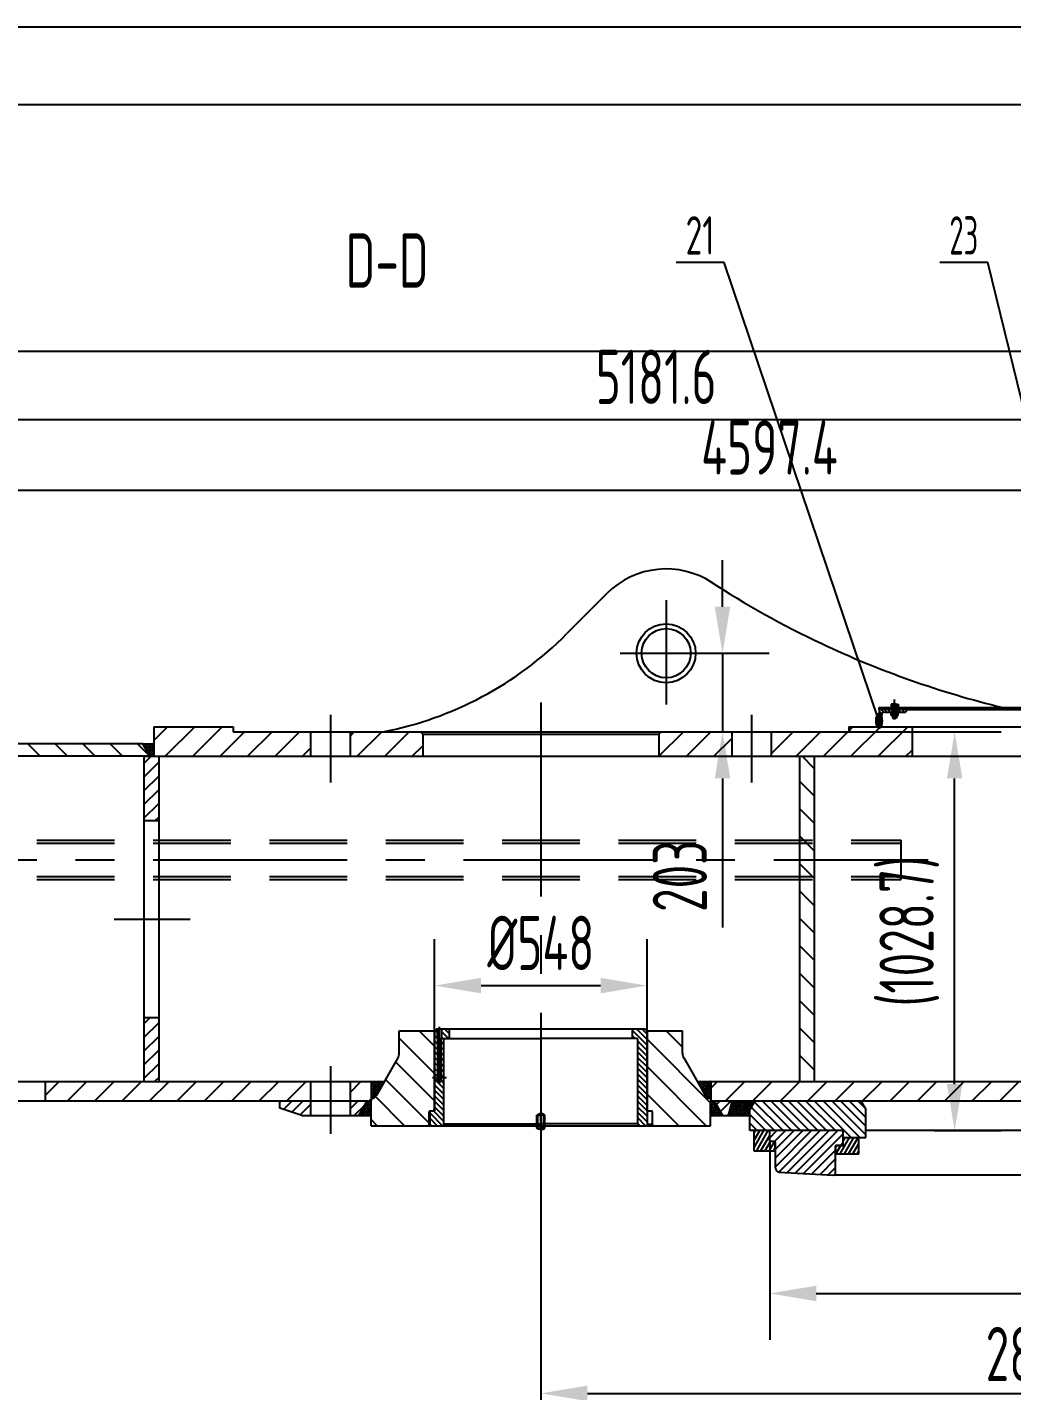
# Model space of a CAD drawing. Header units: millimetres. Extents: x 0 to 16800, y 0 to 12356.
# Drawn here: x 7575 to 10113, y 8362 to 11880 of the extents above; entities that cross this region are included whole.
import ezdxf
from ezdxf.enums import TextEntityAlignment as Align

# ---------------------------------------------------------------- set-up
doc = ezdxf.new("R2010")
doc.units = ezdxf.units.MM
doc.header["$LTSCALE"] = 400
doc.linetypes.add('F', pattern=[0.75, 0.5, -0.25])
doc.linetypes.add('G', pattern=[2, 1.25, -0.25, 0.25, -0.25])
for name, color, linetype in [('01', 7, 'Continuous'), ('02', 1, 'Continuous'), ('04', 2, 'F'), ('05', 142, 'G'), ('08', 1, 'Continuous'), ('11', 3, 'Continuous')]:
    doc.layers.add(name, color=color, linetype=linetype)
doc.styles.get("Standard").update_dxf_attribs({"font": 'isocp', "width": 0.707, "bigfont": 'intecad.shx'})
doc.dimstyles.new('INTE', dxfattribs={"dimscale": 40, "dimtxt": 3.5, "dimasz": 3, "dimexe": 3, "dimexo": 0, "dimgap": 1, "dimtad": 1, "dimdec": 1, "dimdsep": 46, "dimtxsty": 'Standard', "dimcen": 0, "dimclrd": 1, "dimclre": 1, "dimclrt": 3, "dimaunit": 1, "dimadec": 0, "dimazin": 0, "dimtfac": 1, "dimtmove": 0, "dimatfit": 0, "dimfxl": 0, "dimarcsym": 0})
pattern_1 = [(45, (4509.79, 3325.413), (-35.35534, 35.35534), [])]
pattern_2 = [(315, (4525.746, 2474.527), (3.535534, 3.535534), []), (45, (4525.746, 2474.527), (-3.535534, 3.535534), [])]
pattern_3 = [(60, (3206.772, 2845.016), (-8.248892, 4.7625), [])]
pattern_4 = [(135, (0, 1692.418), (-4.490128, -4.490128), [])]

# ---------------------------------------------------------------- blocks, each defined once
blk = doc.blocks.new('*D1')
at = {"layer": '08', "color": 1, "lineweight": -2}
for p, q in [((7189.5, 10715.8), (7189.5, 10565.9)), ((11786.9, 10715.8), (11786.9, 10565.9)), ((7309.5, 10685.9), (11666.9, 10685.9))]:
    blk.add_line(p, q, dxfattribs=at)
at = {"layer": '08', "color": 1}
for points in [[(7309.5, 10705.9), (7309.5, 10665.9), (7189.5, 10685.9)], [(11666.9, 10705.9), (11666.9, 10665.9), (11786.9, 10685.9)]]:
    blk.add_solid(points, dxfattribs=at)
at = {"layer": 'Defpoints', "color": 0}
for p in [(7189.5, 10715.8), (11786.9, 10715.8), (11786.9, 10685.9)]:
    blk.add_point(p, dxfattribs=at)
at = {"layer": '08', "color": 3, "insert": (9488.2, 10795.9), "char_height": 140, "attachment_point": 5}
blk.add_mtext('4597.4', dxfattribs=at)
blk = doc.blocks.new('*D2')
at = {"layer": '08', "color": 1, "lineweight": -2}
for p, q in [((6605.3, 9998.9), (6605.3, 10987.9)), ((11786.9, 10259.8), (11786.9, 10987.9)), ((6725.3, 10867.9), (11666.9, 10867.9))]:
    blk.add_line(p, q, dxfattribs=at)
at = {"layer": '08', "color": 1}
for points in [[(6725.3, 10887.9), (6725.3, 10847.9), (6605.3, 10867.9)], [(11666.9, 10887.9), (11666.9, 10847.9), (11786.9, 10867.9)]]:
    blk.add_solid(points, dxfattribs=at)
at = {"layer": 'Defpoints', "color": 0}
for p in [(11786.9, 10867.9), (11786.9, 10259.8), (6605.3, 9998.9)]:
    blk.add_point(p, dxfattribs=at)
at = {"layer": '08', "color": 3, "insert": (9196.1, 10977.9), "char_height": 140, "attachment_point": 5}
blk.add_mtext('5181.6', dxfattribs=at)
blk = doc.blocks.new('*D3')
at = {"layer": '08', "color": 1, "lineweight": -2}
for p, q in [((8898.9, 8974.8), (8898.9, 8235.3)), ((11786.9, 8577.2), (11786.9, 8235.3)), ((9018.9, 8355.3), (11666.9, 8355.3))]:
    blk.add_line(p, q, dxfattribs=at)
at = {"layer": '08', "color": 1}
for points in [[(9018.9, 8375.3), (9018.9, 8335.3), (8898.9, 8355.3)], [(11666.9, 8375.3), (11666.9, 8335.3), (11786.9, 8355.3)]]:
    blk.add_solid(points, dxfattribs=at)
at = {"layer": 'Defpoints', "color": 0}
for p in [(8898.9, 8974.8), (11786.9, 8577.2), (11786.9, 8355.3)]:
    blk.add_point(p, dxfattribs=at)
at = {"layer": '08', "color": 3, "insert": (10342.9, 8504.4), "char_height": 140, "attachment_point": 5}
blk.add_mtext('2888.18{\\C3;\\H0.7x;\\S+0.38^  0;}', dxfattribs=at)
blk = doc.blocks.new('*D6')
at = {"layer": '08', "color": 1, "lineweight": -2}
for p, q in [((9581.2, 10061.9), (10085.9, 10061.9)), ((9965.9, 9153.2), (9965.9, 9941.9)), ((9913, 9033.2), (10085.9, 9033.2))]:
    blk.add_line(p, q, dxfattribs=at)
at = {"layer": '08', "color": 1}
for points in [[(9945.9, 9941.9), (9985.9, 9941.9), (9965.9, 10061.9)], [(9945.9, 9153.2), (9985.9, 9153.2), (9965.9, 9033.2)]]:
    blk.add_solid(points, dxfattribs=at)
at = {"layer": 'Defpoints', "color": 0}
for p in [(9581.2, 10061.9), (9965.9, 10061.9), (9913, 9033.2)]:
    blk.add_point(p, dxfattribs=at)
at = {"layer": '08', "color": 3, "insert": (9848.9, 9547.6), "char_height": 140, "attachment_point": 5, "rotation": 90}
blk.add_mtext('(1028.7)', dxfattribs=at)
blk = doc.blocks.new('*D7')
at = {"layer": '08', "color": 1, "lineweight": -2}
for p, q in [((8624.9, 9284.2), (8624.9, 9527.3)), ((9172.9, 9284.2), (9172.9, 9527.3)), ((8744.9, 9407.3), (9052.9, 9407.3))]:
    blk.add_line(p, q, dxfattribs=at)
at = {"layer": '08', "color": 1}
for points in [[(8744.9, 9427.3), (8744.9, 9387.3), (8624.9, 9407.3)], [(9052.9, 9427.3), (9052.9, 9387.3), (9172.9, 9407.3)]]:
    blk.add_solid(points, dxfattribs=at)
at = {"layer": 'Defpoints', "color": 0}
for p in [(9172.9, 9407.3), (8624.9, 9284.2), (9172.9, 9284.2)]:
    blk.add_point(p, dxfattribs=at)
at = {"layer": '08', "color": 3, "insert": (8898.9, 9517.3), "char_height": 140, "attachment_point": 5}
blk.add_mtext('%%c548', dxfattribs=at)
blk = doc.blocks.new('*D8')
at = {"layer": '08', "color": 1, "lineweight": -2}
for p, q in [((9367.3, 10384.9), (9367.3, 10504.9)), ((9348.1, 10264.9), (9487.3, 10264.9)), ((9367.3, 10264.9), (9367.3, 10061.9)), ((9348.1, 10061.9), (9487.3, 10061.9)), ((9367.3, 9941.9), (9367.3, 9557.1))]:
    blk.add_line(p, q, dxfattribs=at)
at = {"layer": '08', "color": 1}
for points in [[(9347.3, 10384.9), (9387.3, 10384.9), (9367.3, 10264.9)], [(9347.3, 9941.9), (9387.3, 9941.9), (9367.3, 10061.9)]]:
    blk.add_solid(points, dxfattribs=at)
at = {"layer": 'Defpoints', "color": 0}
for p in [(9348.1, 10264.9), (9348.1, 10061.9), (9367.3, 10061.9)]:
    blk.add_point(p, dxfattribs=at)
at = {"layer": '08', "color": 3, "insert": (9257.3, 9689.5), "char_height": 140, "attachment_point": 5, "rotation": 90}
blk.add_mtext('203', dxfattribs=at)
blk = doc.blocks.new('*D15')
at = {"layer": '08', "color": 1, "lineweight": -2}
for p, q in [((14084.9, 9017.1), (14084.9, 8493)), ((9488.9, 9005.9), (9488.9, 8493)), ((9608.9, 8613), (13964.9, 8613))]:
    blk.add_line(p, q, dxfattribs=at)
at = {"layer": '08', "color": 1}
for points in [[(9608.9, 8633), (9608.9, 8593), (9488.9, 8613)], [(13964.9, 8633), (13964.9, 8593), (14084.9, 8613)]]:
    blk.add_solid(points, dxfattribs=at)
at = {"layer": 'Defpoints', "color": 0}
for p in [(14084.9, 9017.1), (9488.9, 9005.9), (14084.9, 8613)]:
    blk.add_point(p, dxfattribs=at)
at = {"layer": '08', "color": 3, "insert": (11821.9, 8723), "char_height": 140, "attachment_point": 5}
blk.add_mtext('%%c4596', dxfattribs=at)
blk = doc.blocks.new('*D18')
at = {"layer": '08', "color": 1, "lineweight": -2}
for p, q in [((2237.3, 9987.5), (2237.3, 11163.6)), ((11786.9, 10652.9), (11786.9, 11163.6)), ((11666.9, 11043.6), (2357.3, 11043.6))]:
    blk.add_line(p, q, dxfattribs=at)
at = {"layer": '08', "color": 1}
for points in [[(2357.3, 11063.6), (2357.3, 11023.6), (2237.3, 11043.6)], [(11666.9, 11063.6), (11666.9, 11023.6), (11786.9, 11043.6)]]:
    blk.add_solid(points, dxfattribs=at)
at = {"layer": 'Defpoints', "color": 0}
for p in [(2237.3, 11043.6), (11786.9, 10652.9), (2237.3, 9987.5)]:
    blk.add_point(p, dxfattribs=at)
at = {"layer": '08', "color": 3, "insert": (7012.1, 11153.6), "char_height": 140, "attachment_point": 5}
blk.add_mtext('9549.6', dxfattribs=at)
blk = doc.blocks.new('*U160')
at = {"layer": '01'}
for p, q in [((-8.4, 0), (-8.4, 8.9)), ((-8.4, 8.9), (0, 8.9)), ((-8.4, 5), (0, 5)), ((0, 8.9), (0, 0)), ((0, -8.9), (0, 0)), ((-8.4, 0), (-8.4, -8.9)), ((-8.4, -5), (0, -5)), ((-8.4, -8.9), (0, -8.9))]:
    blk.add_line(p, q, dxfattribs=at)
at = {"layer": '05'}
blk.add_line((-9.5, 0), (1.1, 0), dxfattribs=at)
blk = doc.blocks.new('*U161')
at = {"layer": '01'}
for p, q in [((-7.7, 2.6), (-7.7, 0)), ((0, 2.6), (-7.7, 2.6)), ((-7.7, 0), (0, 0)), ((0, 0), (-1.5, 2.6)), ((0, 2.6), (1.5, 0)), ((0, 2.6), (7.7, 2.6)), ((7.7, 0), (0, 0)), ((7.7, 2.6), (7.7, 0))]:
    blk.add_line(p, q, dxfattribs=at)
at = {"layer": '05'}
blk.add_line((0, 4.7), (0, -2.1), dxfattribs=at)
blk = doc.blocks.new('*U172')
at = {"layer": '01'}
blk.add_lwpolyline([(415, 292), (25, 292)], dxfattribs=at)
at = {"layer": '02'}
blk.add_lwpolyline([(420, 297), (0, 297)], dxfattribs=at)

msp = doc.modelspace()

# ---------------------------------------------------------------- hatches: boundary and pattern name
at = {"layer": '02', "linetype": 'Continuous'}
h = msp.add_hatch(dxfattribs=at)
h.set_pattern_fill('LINE', color=1, scale=3, angle=45, style=0)
h.set_pattern_definition([(45, (0, 1692.418), (-6.735192, 6.735192), [])])
h.paths.add_polyline_path([(9770.94, 10124.91), (9770.94, 10119.91), (9804.94, 10119.91), (9804.94, 10124.91), (9803.24, 10124.91)])
h.paths.add_polyline_path([(9816.94, 10124.91), (9816.94, 10119.91), (9840.94, 10119.91), (10160.94, 10119.91), (10160.94, 10124.91)])
h = msp.add_hatch(dxfattribs=at)
h.set_pattern_fill('LINE', color=1, scale=2, angle=135, style=0)
h.set_pattern_definition(pattern_4)
h.paths.add_polyline_path([(9785.44, 10112.91), (9804.94, 10112.91), (9804.94, 10119.91), (9770.94, 10119.91), (9770.94, 10074.91), (9775.63, 10074.91), (9777.94, 10077.22), (9777.94, 10105.41, -0.4142135)])
h = msp.add_hatch(dxfattribs=at)
h.set_pattern_fill('LINE', color=1, scale=2, angle=135, style=0)
h.set_pattern_definition(pattern_4)
h.paths.add_polyline_path([(9816.94, 10112.91), (9816.94, 10119.91), (9840.94, 10119.91), (9840.94, 10115.22, -0.4142136), (9838.63, 10112.91)])
h = msp.add_hatch(dxfattribs=at)
h.set_pattern_fill('_USER', color=1, scale=50, angle=45, style=0, pattern_type=0)
h.set_pattern_definition(pattern_1)
h.paths.add_polyline_path([(8305.34, 9998.91), (8305.34, 10061.91), (8105.19, 10061.91), (8105.19, 10074.91), (7900.94, 10074.91), (7900.94, 9998.91)])
h.paths.add_polyline_path([(8406.94, 10061.91), (8406.94, 9998.91), (8594.44, 9998.91), (8594.44, 10055.91), (8588.44, 10061.91)])
h.paths.add_polyline_path([(9209.44, 10061.91), (9203.44, 10055.91), (9203.44, 9998.91), (9390.94, 9998.91), (9390.94, 10061.91)])
h.paths.add_polyline_path([(9492.54, 10061.91), (9492.54, 9998.91), (9855.94, 9998.91), (9855.94, 10074.91), (9692.69, 10074.91), (9692.69, 10061.91)])
h.paths.add_polyline_path([(11015.42, 9998.91, -0.0210096), (11059.8, 10061.91), (10923.44, 10061.91), (10923.44, 10074.91), (10465.94, 10074.91), (10465.94, 9998.91)])
h.paths.add_polyline_path([(11228.19, 9998.91), (11228.19, 10061.91), (11059.8, 10061.91, 0.0210096), (11015.42, 9998.91)])
h.paths.add_polyline_path([(12903.94, 9998.91), (12903.94, 10074.91), (12650.44, 10074.91), (12650.44, 10061.91), (12514.08, 10061.91, -0.0210096), (12558.45, 9998.91)])
h.paths.add_polyline_path([(12558.45, 9998.91, 0.0210096), (12514.08, 10061.91), (12345.69, 10061.91), (12345.69, 9998.91)])
h.paths.add_polyline_path([(14081.34, 9998.91), (14081.34, 10061.91), (13881.19, 10061.91), (13881.19, 10074.91), (13513.94, 10074.91), (13513.94, 9998.91)])
h.paths.add_polyline_path([(14370.44, 9998.91), (14370.44, 10055.91), (14364.44, 10061.91), (14182.94, 10061.91), (14182.94, 9998.91)])
h.paths.add_polyline_path([(15166.94, 9998.91), (15166.94, 10061.91), (14985.44, 10061.91), (14979.44, 10055.91), (14979.44, 9998.91)])
h.paths.add_polyline_path([(15533.94, 9998.91), (15533.94, 10074.91), (15468.69, 10074.91), (15468.69, 10061.91), (15268.54, 10061.91), (15268.54, 9998.91)])
h = msp.add_hatch(dxfattribs=at)
h.set_pattern_fill('_USER', color=1, scale=50, angle=315, style=0, pattern_type=0)
h.set_pattern_definition([(315, (4525.746, 2474.527), (35.35534, 35.35534), [])])
h.paths.add_polyline_path([(6633.94, 10030.91), (6633.94, 9998.91), (7188.94, 9998.91), (7188.94, 10030.91)])
h.paths.add_polyline_path([(7890.94, 9998.91), (7872.46, 10030.91), (7188.94, 10030.91), (7188.94, 9998.91)])
h = msp.add_hatch(dxfattribs=at)
h.set_pattern_fill('_USER', color=1, scale=5, angle=315, style=0, double=1, pattern_type=0)
h.set_pattern_definition(pattern_2)
h.paths.add_polyline_path([(7872.46, 10030.91), (7890.94, 9998.91), (7900.94, 9998.91), (7900.94, 10030.91)])
h = msp.add_hatch(dxfattribs=at)
h.set_pattern_fill('_USER', color=1, scale=25, angle=45, style=0, pattern_type=0)
h.set_pattern_definition([(45, (4525.746, 6631.09), (-17.67767, 17.67767), [])])
h.paths.add_polyline_path([(7875.44, 9832.91), (7913.44, 9832.91), (7913.44, 9997.91), (7875.44, 9997.91)])
h.paths.add_polyline_path([(7913.44, 9324.91), (7875.44, 9324.91), (7875.44, 9159.91), (7913.44, 9159.91)])
h = msp.add_hatch(dxfattribs=at)
h.set_pattern_fill('_USER', color=1, scale=50, angle=315, style=0, pattern_type=0)
h.set_pattern_definition([(315, (4525.746, 6631.09), (35.35534, 35.35534), [])])
h.paths.add_polyline_path([(9603.94, 9998.91), (9565.94, 9998.91), (9565.94, 9159.91), (9603.94, 9159.91)])
h = msp.add_hatch(dxfattribs=at)
h.set_pattern_fill('_USER', color=1, scale=50, angle=315, style=0, pattern_type=0)
h.set_pattern_definition([(315, (4509.79, 3325.413), (35.35534, 35.35534), [])])
h.paths.add_polyline_path([(9172.94, 9089.91), (9174.55, 9083.91), (9185.43, 9083.91, -0.4142136), (9186.63, 9082.71), (9186.63, 9048.91), (9189.63, 9045.91), (9336.69, 9045.91), (9336.69, 9109.91), (9336.94, 9109.91), (9336.94, 9116.41), (9335.08, 9116.41, -0.2679492), (9323.82, 9122.91), (9267.41, 9220.61, -0.1316525), (9264.06, 9233.11), (9264.06, 9290.91), (9172.94, 9290.91)])
h.paths.add_polyline_path([(8624.94, 9290.91), (8533.81, 9290.91), (8533.81, 9233.11, -0.1316525), (8530.46, 9220.61), (8474.06, 9122.91, -0.2679492), (8462.8, 9116.41), (8460.94, 9116.41), (8460.94, 9109.91), (8461.19, 9109.91), (8461.19, 9045.91), (8608.24, 9045.91), (8611.24, 9048.91), (8611.24, 9082.71, -0.4142136), (8612.44, 9083.91), (8623.33, 9083.91), (8624.94, 9089.91)])
h = msp.add_hatch(dxfattribs=at)
h.set_pattern_fill('_USER', color=1, scale=10, angle=135, style=0, pattern_type=0)
h.set_pattern_definition([(135, (9249.838, 7960.781), (-7.07107, -7.07107), [])])
h.paths.add_polyline_path([(8648.94, 9170.41), (8641.44, 9170.41), (8641.44, 9160.91), (8637.19, 9158.28), (8632.94, 9160.91), (8632.94, 9163.91), (8624.94, 9163.91), (8624.94, 9083.91), (8613.94, 9083.91), (8612.44, 9082.41), (8612.44, 9045.91), (8647.6, 9045.91), (8648.94, 9050.91)])
h.paths.add_polyline_path([(8632.94, 9270.91), (8631.69, 9270.91), (8631.69, 9295.91), (8630.94, 9295.91), (8624.94, 9289.91), (8624.94, 9176.91), (8632.94, 9176.91)])
h.paths.add_polyline_path([(8648.94, 9267.91, -0.4142136), (8651.94, 9270.91), (8662.94, 9270.91), (8662.94, 9295.91), (8642.69, 9295.91), (8642.69, 9270.91), (8641.44, 9270.91), (8641.44, 9170.41), (8648.94, 9170.41)])
h.paths.add_polyline_path([(9148.94, 9267.91), (9148.94, 9050.91), (9150.28, 9045.91), (9172.94, 9045.91), (9172.94, 9289.91), (9166.94, 9295.91), (9134.94, 9295.91), (9134.94, 9270.91), (9145.94, 9270.91, -0.4142136)])
h = msp.add_hatch(dxfattribs=at)
h.set_pattern_fill('_USER', color=1, scale=50, angle=45, style=0, pattern_type=0)
h.set_pattern_definition(pattern_1)
h.paths.add_polyline_path([(6655.94, 9159.91), (6655.94, 9141.91), (6655.94, 9109.91), (7010.94, 9109.91), (7010.94, 9159.91)])
h.paths.add_polyline_path([(7620.94, 9159.91), (7620.94, 9109.91), (8177.14, 9109.91, -0.0170576), (8155.55, 9159.91)])
h.paths.add_polyline_path([(8155.55, 9159.91, 0.0170576), (8177.14, 9109.91), (8305.34, 9109.91), (8305.34, 9159.91)])
h.paths.add_polyline_path([(8406.94, 9159.91), (8406.94, 9109.91), (8460.94, 9109.91), (8460.94, 9159.91)])
h.paths.add_polyline_path([(9336.94, 9159.91), (9336.94, 9109.91), (9620.74, 9109.91, 0.0170576), (9642.33, 9159.91)])
h.paths.add_polyline_path([(9642.33, 9159.91, -0.0170576), (9620.74, 9109.91), (10957.86, 9109.91, -0.0148773), (10935.98, 9159.91)])
h.paths.add_polyline_path([(11048.69, 9109.91), (11048.69, 9159.91), (10935.98, 9159.91, 0.0148773), (10957.86, 9109.91)])
h.paths.add_polyline_path([(12525.19, 9159.91), (12525.19, 9109.91), (12616.02, 9109.91, 0.0148773), (12637.9, 9159.91)])
h.paths.add_polyline_path([(12637.9, 9159.91, -0.0148773), (12616.02, 9109.91), (14236.94, 9109.91), (14236.94, 9159.91)])
h.paths.add_polyline_path([(15112.94, 9109.91), (15166.94, 9109.91), (15166.94, 9159.91), (15112.94, 9159.91)])
h.paths.add_polyline_path([(15520.94, 9109.91), (15520.94, 9159.91), (15268.54, 9159.91), (15268.54, 9109.91)])
h = msp.add_hatch(dxfattribs=at)
h.set_pattern_fill('_USER', color=1, scale=5, angle=45, style=0, double=1, pattern_type=0)
h.set_pattern_definition([(45, (4525.746, 6631.09), (-3.535534, 3.535534), []), (135, (4525.746, 6631.09), (-3.535534, -3.535534), [])])
h.paths.add_polyline_path([(9336.94, 9159.91), (9302.46, 9159.91), (9323.82, 9122.91, 0.2679492), (9335.08, 9116.41), (9336.94, 9116.41)])
h.paths.add_polyline_path([(8460.94, 9116.41), (8462.8, 9116.41, 0.2679492), (8474.06, 9122.91), (8495.42, 9159.91), (8460.94, 9159.91)])
h = msp.add_hatch(dxfattribs=at)
h.set_pattern_fill('_USER', color=1, scale=20, angle=45, style=0, pattern_type=0)
h.set_pattern_definition([(45, (4509.792, 3325.413), (-14.142136, 14.142136), [])])
h.paths.add_polyline_path([(8225.94, 9109.91), (8225.94, 9090.91), (8282.94, 9071.91), (8305.34, 9071.91), (8305.34, 9109.91)])
h.paths.add_polyline_path([(8406.94, 9109.91), (8406.94, 9071.91), (8429.5, 9071.91), (8451.44, 9109.91)])
h.paths.add_polyline_path([(9392.94, 9109.91), (9346.44, 9109.91), (9368.38, 9071.91), (9382.76, 9071.91)])
h = msp.add_hatch(dxfattribs=at)
h.set_pattern_fill('_USER', color=1, scale=5, angle=315, style=0, double=1, pattern_type=0)
h.set_pattern_definition([(315, (4525.746, 6631.09), (3.535534, 3.535534), []), (45, (4525.746, 6631.09), (-3.535534, 3.535534), [])])
h.paths.add_polyline_path([(8429.5, 9071.91), (8461.19, 9071.91), (8461.19, 9109.91), (8451.44, 9109.91)])
h.paths.add_polyline_path([(9346.44, 9109.91), (9336.69, 9109.91), (9336.69, 9071.91), (9368.38, 9071.91)])
h = msp.add_hatch(dxfattribs=at)
h.set_pattern_fill('_USER', color=1, scale=5, angle=315, style=0, double=1, pattern_type=0)
h.set_pattern_definition(pattern_2)
h.paths.add_polyline_path([(9437.44, 9071.91), (9437.44, 9087.91), (9450.44, 9109.91), (9392.94, 9109.91), (9382.76, 9071.91)])
h = msp.add_hatch(dxfattribs=at)
h.set_pattern_fill('LINE', color=1, scale=5, angle=135, style=0)
h.set_pattern_definition([(135, (3206.772, 2845.016), (-11.22532, -11.22532), [])])
h.paths.add_polyline_path([(9678.69, 9033.21), (9678.69, 9015.21), (9736.94, 9015.21), (9736.94, 9087.91), (9723.94, 9109.91), (9450.44, 9109.91), (9437.44, 9087.91), (9437.44, 9033.21)])
h = msp.add_hatch(dxfattribs=at)
h.set_pattern_fill('LINE', color=1, scale=3, angle=60, style=0)
h.set_pattern_definition(pattern_3)
h.paths.add_polyline_path([(9502.94, 8980.21), (9502.94, 9002.21), (9499.94, 9005.21), (9488.94, 9005.21), (9488.94, 9033.21), (9448.94, 9033.21), (9448.94, 8980.21)])
h = msp.add_hatch(dxfattribs=at)
h.set_pattern_fill('LINE', color=1, scale=5, angle=45, style=0)
h.set_pattern_definition([(45, (3206.772, 2845.016), (-11.22532, 11.22532), [])])
h.paths.add_polyline_path([(9653.41, 8918.39, 0.4308997), (9658.69, 8923.38), (9658.69, 8993.21, -0.4142136), (9660.69, 8995.21), (9678.69, 8995.21), (9678.69, 9033.21), (9488.94, 9033.21), (9488.94, 9005.21), (9500.94, 9005.21, -0.4142136), (9503.94, 9002.21), (9503.94, 8936.31, 0.397722), (9513.37, 8926.33)])
h = msp.add_hatch(dxfattribs=at)
h.set_pattern_fill('LINE', color=1, scale=3, angle=60, style=0)
h.set_pattern_definition(pattern_3)
h.paths.add_polyline_path([(9718.69, 8973.21), (9718.69, 9015.21), (9678.69, 9015.21), (9678.69, 8995.21), (9663.64, 8995.21), (9662.69, 8995.21), (9659.69, 8992.21), (9659.69, 8973.21)])

# ---------------------------------------------------------------- linework, layer by layer
for p, q in [((8630.94, 9295.91), (8624.94, 9289.91)), ((8630.94, 9295.91), (9166.94, 9295.91)), ((8631.69, 9295.91), (8631.69, 9270.91)), ((8642.69, 9295.91), (8642.69, 9270.91)), ((8662.94, 9270.91), (8662.94, 9295.91)), ((9172.94, 9289.91), (9166.94, 9295.91)), ((9172.94, 9289.91), (9172.94, 9045.91)), ((8631.69, 9270.91), (8642.69, 9270.91)), ((8632.94, 9160.91), (8632.94, 9270.91)), ((8641.44, 9160.91), (8641.44, 9270.91)), ((8624.94, 9176.91), (8632.94, 9176.91)), ((8624.94, 9163.91), (8632.94, 9163.91)), ((8632.94, 9160.91), (8641.44, 9160.91)), ((8637.19, 9158.28), (8632.94, 9160.91)), ((8637.19, 9158.28), (8641.44, 9160.91)), ((8612.44, 9083.91), (8624.94, 9083.91)), ((8612.44, 9045.91), (9172.94, 9045.91)), ((8647.6, 9045.91), (8648.94, 9050.91)), ((8648.94, 9050.91), (8898.94, 9050.91)), ((9678.69, 9015.21), (9736.94, 9015.21)), ((9502.94, 8980.21), (9448.94, 8980.21))]:
    msp.add_line(p, q)
at = {"layer": '01'}
for p, q in [((9068.68, 10418.62), (8966.17, 10315.4)), ((9810.94, 10133.91), (9802.05, 10133.91)), ((9802.05, 10133.91), (9802.05, 10127.51)), ((9805.94, 10127.51), (9805.94, 10133.91)), ((9810.94, 10133.91), (9819.82, 10133.91)), ((9815.94, 10127.51), (9815.94, 10133.91)), ((9819.82, 10133.91), (9819.82, 10127.51)), ((9770.94, 10119.91), (9770.94, 10124.91)), ((9770.94, 10119.91), (9770.94, 10074.91)), ((9805.94, 10119.91), (9770.94, 10119.91)), ((9777.94, 10077.22), (9777.94, 10105.41)), ((9785.44, 10112.91), (9838.63, 10112.91)), ((9802.05, 10127.51), (9810.94, 10127.51)), ((9804.94, 10124.91), (9804.94, 10112.91)), ((9805.94, 10124.91), (9805.94, 10112.91)), ((9805.94, 10123.01), (9810.94, 10123.01)), ((9805.94, 10104.51), (9805.94, 10097.51)), ((9805.94, 10097.51), (9810.94, 10097.51)), ((9819.82, 10127.51), (9810.94, 10127.51)), ((9815.94, 10123.01), (9810.94, 10123.01)), ((9815.94, 10097.51), (9810.94, 10097.51)), ((9815.94, 10124.91), (9815.94, 10112.91)), ((9840.94, 10119.91), (9815.94, 10119.91)), ((9815.94, 10104.51), (9815.94, 10097.51)), ((9816.94, 10124.91), (9816.94, 10112.91)), ((9838.63, 10112.91), (9840.94, 10115.22)), ((9840.94, 10119.91), (10160.94, 10119.91)), ((9840.94, 10119.91), (9840.94, 10115.22)), ((8105.19, 10074.91), (8105.19, 10061.91)), ((8105.19, 10061.91), (9692.69, 10061.91)), ((8305.34, 10061.91), (8305.34, 9998.91)), ((8406.94, 10061.91), (8406.94, 9998.91)), ((8588.44, 10061.91), (8594.44, 10055.91)), ((9209.44, 10061.91), (9203.44, 10055.91)), ((9390.94, 10061.91), (9390.94, 9998.91)), ((9492.54, 10061.91), (9492.54, 9998.91)), ((9692.69, 10074.91), (9692.69, 10061.91)), ((9770.94, 10074.91), (9775.63, 10074.91)), ((9775.63, 10074.91), (9777.94, 10077.22)), ((7872.46, 10030.91), (6633.94, 10030.91)), ((7890.94, 9998.91), (7872.46, 10030.91)), ((8594.44, 10055.91), (9203.44, 10055.91)), ((8594.44, 10055.91), (8594.44, 9998.91)), ((9203.44, 10055.91), (9203.44, 9998.91)), ((7890.94, 9998.91), (6633.94, 9998.91)), ((7875.44, 9998.91), (7913.44, 9998.91)), ((7900.94, 9998.91), (11228.19, 9998.91)), ((9565.94, 9998.91), (9565.94, 9159.91)), ((9603.94, 9998.91), (9603.94, 9159.91)), ((8533.81, 9290.91), (8625.94, 9290.91)), ((8533.81, 9233.11), (8533.81, 9290.91)), ((9171.94, 9290.91), (9264.06, 9290.91)), ((9264.06, 9233.11), (9264.06, 9290.91)), ((8530.46, 9220.61), (8474.06, 9122.91)), ((9267.41, 9220.61), (9323.82, 9122.91)), ((6655.94, 9159.91), (8495.42, 9159.91)), ((7620.94, 9159.91), (7620.94, 9109.91)), ((8305.34, 9159.91), (8305.34, 9071.91)), ((8406.94, 9159.91), (8406.94, 9071.91)), ((8460.94, 9159.91), (8460.94, 9109.91)), ((8460.94, 9159.91), (8460.94, 9109.91)), ((9302.46, 9159.91), (11050.44, 9159.91)), ((9336.94, 9159.91), (9336.94, 9109.91)), ((8462.8, 9116.41), (8460.94, 9116.41)), ((9335.08, 9116.41), (9336.94, 9116.41)), ((6655.94, 9109.91), (8453.31, 9109.91)), ((8225.94, 9109.91), (8305.34, 9109.91)), ((8225.94, 9090.91), (8225.94, 9109.91)), ((8282.94, 9071.91), (8225.94, 9090.91)), ((8429.5, 9071.91), (8451.44, 9109.91)), ((8461.19, 9045.91), (8461.19, 9109.91)), ((9174.55, 9083.91), (9185.43, 9083.91)), ((9336.69, 9109.91), (14237.19, 9109.91)), ((9336.69, 9109.91), (9595.17, 9109.91)), ((9336.69, 9045.91), (9336.69, 9109.91)), ((9368.38, 9071.91), (9346.44, 9109.91)), ((9382.76, 9071.91), (9392.94, 9109.91)), ((9450.44, 9109.91), (9437.44, 9087.91)), ((9437.44, 9033.21), (9437.44, 9087.91)), ((9723.94, 9109.91), (9736.94, 9087.91)), ((9736.94, 9015.21), (9736.94, 9087.91)), ((8282.94, 9071.91), (8461.19, 9071.91)), ((8461.19, 9045.91), (9336.69, 9045.91)), ((8888.94, 9039.12), (8888.94, 9045.91)), ((8908.94, 9039.12), (8908.94, 9045.91)), ((9336.69, 9071.91), (9382.76, 9071.91)), ((8890.94, 9037.12), (8888.94, 9039.12)), ((8888.94, 9039.12), (8898.94, 9039.12)), ((8898.94, 9037.12), (8890.94, 9037.12)), ((8908.94, 9039.12), (8898.94, 9039.12)), ((8898.94, 9037.12), (8906.94, 9037.12)), ((8906.94, 9037.12), (8908.94, 9039.12)), ((9675.69, 9033.21), (9437.44, 9033.21)), ((9675.69, 9033.21), (9678.69, 9030.21)), ((9678.69, 8995.21), (9678.69, 9030.21)), ((9718.69, 8973.21), (9718.69, 9015.21)), ((11786.94, 9033.21), (9736.94, 9033.21)), ((9659.69, 8973.21), (9718.69, 8973.21)), ((9663.64, 8995.21), (9678.74, 8995.21)), ((9668.59, 8995.21), (9678.74, 8995.21)), ((9513.37, 8926.33), (9653.41, 8918.39)), ((11786.94, 8918.38), (9653.69, 8918.38))]:
    msp.add_line(p, q, dxfattribs=at)
at = {"layer": '01', "color": 7, "linetype": 'Continuous'}
for p, q in [((9770.94, 10124.91), (10160.94, 10124.91)), ((7900.94, 10074.91), (8105.19, 10074.91)), ((7900.94, 10074.91), (7900.94, 9998.91)), ((9692.69, 10074.91), (10923.44, 10074.91)), ((9855.94, 10074.91), (9855.94, 9998.91)), ((7875.44, 9998.91), (7875.44, 9159.91)), ((7913.44, 9998.91), (7913.44, 9159.91)), ((7875.44, 9832.91), (7913.44, 9832.91)), ((7875.44, 9324.91), (7913.44, 9324.91)), ((8624.94, 9089.91), (8624.94, 9290.91)), ((8624.94, 9289.91), (8624.94, 9083.91)), ((9134.94, 9270.91), (9134.94, 9295.91)), ((9172.94, 9089.91), (9172.94, 9290.91)), ((8648.94, 9050.91), (8648.94, 9267.91)), ((8651.94, 9270.91), (8898.94, 9270.91)), ((9145.94, 9270.91), (8898.94, 9270.91)), ((9148.94, 9050.91), (9148.94, 9267.91)), ((8611.24, 9048.91), (8611.24, 9082.71)), ((8613.94, 9083.91), (8612.44, 9082.41)), ((8612.44, 9082.41), (8612.44, 9045.91)), ((8623.33, 9083.91), (8624.94, 9089.91)), ((9174.55, 9083.91), (9172.94, 9089.91)), ((9186.63, 9048.91), (9186.63, 9082.71)), ((8611.24, 9048.91), (8608.24, 9045.91)), ((8612.44, 9048.91), (8611.24, 9048.91)), ((9148.94, 9050.91), (8898.94, 9050.91)), ((9150.28, 9045.91), (9148.94, 9050.91)), ((9186.63, 9048.91), (9172.94, 9048.91)), ((9186.63, 9048.91), (9189.63, 9045.91)), ((9448.94, 8980.21), (9448.94, 9033.21)), ((9488.94, 9005.21), (9488.94, 9033.21)), ((9500.94, 9005.21), (9488.94, 9005.21)), ((9499.94, 9005.21), (9502.94, 9002.21)), ((9502.94, 8980.21), (9502.94, 9002.21)), ((9503.94, 8936.31), (9503.94, 9002.21)), ((9658.69, 8923.38), (9658.69, 8993.21)), ((9659.69, 8992.21), (9662.69, 8995.21)), ((9659.69, 8973.21), (9659.69, 8992.21)), ((9678.69, 8995.21), (9660.69, 8995.21))]:
    msp.add_line(p, q, dxfattribs=at)
at = {"layer": '01'}
for radius in [76, 63.5]:
    msp.add_circle((9221.94, 10264.91), radius, dxfattribs=at)
for centre, radius, start, end in [((9221.94, 10266.41), 216, 56.20403, 135.19758), ((10663.94, 12494.41), 2438, 236.9651, 244.72663), ((8316.94, 10960.17), 915, 280.97775, 315.19758), ((9785.44, 10105.41), 7.5, 90, 180), ((9838.63, 10115.22), 2.31, 269.95405, 0), ((9775.63, 10077.22), 2.31, 270, 359.99499), ((8508.81, 9233.11), 25, 330, 0), ((9289.06, 9233.11), 25, 180, 210), ((8462.8, 9129.41), 13, 270, 330), ((9335.08, 9129.41), 13, 210, 270), ((9675.69, 9030.21), 3, 0, 90), ((9513.94, 8936.31), 10, 180, 266.75521)]:
    msp.add_arc(centre, radius, start, end, dxfattribs=at)
at = {"layer": '01', "color": 7, "linetype": 'Continuous'}
for centre, radius, start, end in [((10663.94, 12494.41), 2438, 244.72663, 256.38592), ((8651.94, 9267.91), 3, 90, 180), ((9145.94, 9267.91), 3, 0, 90), ((8612.44, 9082.71), 1.2, 90, 180), ((9185.43, 9082.71), 1.2, 0, 90), ((9500.94, 9002.21), 3, 0, 90), ((9660.69, 8993.21), 2, 90, 180), ((9653.69, 8923.38), 5, 266.75521, 0)]:
    msp.add_arc(centre, radius, start, end, dxfattribs=at)
at = {"layer": '02'}
for p, q in [((9371.43, 11273.49), (9247.43, 11273.49)), ((9770.94, 10088.54), (9371.43, 11273.49)), ((10051.47, 11273.49), (9927.47, 11273.49)), ((10331.82, 10124.91), (10051.47, 11273.49)), ((9806.94, 10112.91), (9806.94, 10123.01)), ((9806.94, 10097.51), (9806.94, 10104.51)), ((9814.94, 10112.91), (9814.94, 10123.01)), ((9814.94, 10097.51), (9814.94, 10104.51)), ((8890.94, 9037.12), (8890.94, 9045.91)), ((8906.94, 9037.12), (8906.94, 9045.91))]:
    msp.add_line(p, q, dxfattribs=at)
at = {"layer": '02', "color": 1, "linetype": 'Continuous'}
for p, q in [((7872.46, 10030.91), (7900.94, 10030.91)), ((9382.76, 9071.91), (9437.44, 9071.91))]:
    msp.add_line(p, q, dxfattribs=at)
at = {"layer": '04', "color": 2, "linetype": 'F'}
for p, q in [((5499.34, 9782.77), (9827.94, 9782.77)), ((5499.34, 9774.77), (9827.94, 9774.77)), ((5499.34, 9688.77), (9827.94, 9688.77)), ((5499.34, 9680.77), (9827.94, 9680.77)), ((8888.94, 9072.79), (8896.44, 9077.12)), ((8896.44, 9077.12), (8898.94, 9077.12)), ((8901.44, 9077.12), (8898.94, 9077.12)), ((8908.94, 9072.79), (8901.44, 9077.12)), ((8888.94, 9045.91), (8888.94, 9072.79)), ((8888.94, 9072.79), (8898.94, 9072.79)), ((8890.94, 9045.91), (8890.94, 9072.79)), ((8908.94, 9072.79), (8898.94, 9072.79)), ((8906.94, 9045.91), (8906.94, 9072.79)), ((8908.94, 9045.91), (8908.94, 9072.79))]:
    msp.add_line(p, q, dxfattribs=at)
at = {"layer": '04'}
msp.add_line((9827.94, 9680.77), (9827.94, 9782.77), dxfattribs=at)
at = {"layer": '05', "color": 4, "linetype": 'G'}
for p, q in [((9221.94, 10401.78), (9221.94, 10132.97)), ((9103.52, 10264.91), (9348.07, 10264.91)), ((8898.94, 10137.51), (8898.94, 8974.77)), ((8356.14, 10106.27), (8356.14, 9931.52)), ((9441.74, 10106.27), (9441.74, 9931.52)), ((7799.07, 9578.91), (7994.24, 9578.91)), ((8637.19, 9154.43), (8637.19, 9300.57)), ((8356.14, 9199.34), (8356.14, 9024.58)), ((8619.43, 9170.41), (8655.74, 9170.41))]:
    msp.add_line(p, q, dxfattribs=at)
at = {"layer": '05', "color": 142, "linetype": 'G'}
for p, q in [((9810.94, 10094.08), (9810.94, 10145.89)), ((5499.34, 9731.77), (9897.3, 9731.77))]:
    msp.add_line(p, q, dxfattribs=at)
at = {"layer": '05'}
for p, q in [((9810.94, 10136.98), (9810.94, 10093.96)), ((8898.94, 9034.81), (8898.94, 9078.38))]:
    msp.add_line(p, q, dxfattribs=at)

# ---------------------------------------------------------------- block references
at = {"layer": '01', "rotation": 90}
msp.add_blockref('*U160', (9810.94, 10112.91), dxfattribs=at)
at = {"layer": '01'}
msp.add_blockref('*U161', (9810.94, 10124.91), dxfattribs=at)
at = {"layer": '04', "xscale": 40, "yscale": 40, "zscale": 40}
msp.add_blockref('*U172', (0, 0), dxfattribs=at)

# ---------------------------------------------------------------- texts
at = {"layer": '01', "color": 7, "linetype": 'Continuous', "insert": (8395.6, 11348.29), "char_height": 140, "width": 3023.082, "attachment_point": 1}
msp.add_mtext('D-D', dxfattribs=at)
at = {"layer": '02', "width": 0.605172}
msp.add_text('\\M+5A1F1', height=40, dxfattribs=at).set_placement((9758.94, 10068.54), (9782.94, 10068.54), align=Align.FIT)
at = {"layer": '11'}
for s, width, p, p2 in [('21', 0.715765, (9272.23, 11293.49), (9346.63, 11293.49)), ('23', 0.581958, (9952.27, 11293.49), (10026.67, 11293.49))]:
    msp.add_text(s, height=98.995, dxfattribs=dict(at, width=width)).set_placement(p, p2, align=Align.FIT)

# ---------------------------------------------------------------- dimensions: what is measured, and where the dimension line sits
at = {"layer": '08'}
for base, p1, p2, picture, middle in [((2237.34, 11043.58), (11786.94, 10652.87), (2237.34, 9987.49), '*D18', (7012.14, 11153.58)), ((11786.94, 10867.88), (6605.34, 9998.91), (11786.94, 10259.77), '*D2', (9196.14, 10977.88))]:
    dim = msp.add_linear_dim(base=base, p1=p1, p2=p2, dimstyle='INTE', dxfattribs=at)
    dim.commit()
    dim.dimension.update_dxf_attribs({"geometry": picture, "text_midpoint": middle})
dim = msp.add_linear_dim(base=(11786.94, 10685.87), p1=(7189.54, 10715.78), p2=(11786.94, 10715.78), dimstyle='INTE', dxfattribs=at)
dim.commit()
dim.dimension.update_dxf_attribs({"geometry": '*D1', "text_midpoint": (9488.24, 10685.87), "dimtype": 160})
dim = msp.add_linear_dim(base=(9367.31, 10061.91), p1=(9348.07, 10264.91), p2=(9348.07, 10061.91), angle=90, dimstyle='INTE', dxfattribs=at)
dim.commit()
dim.dimension.update_dxf_attribs({"geometry": '*D8', "text_midpoint": (9257.3, 9689.52)})
dim = msp.add_linear_dim(base=(9965.94, 10061.91), p1=(9912.97, 9033.21), p2=(9581.25, 10061.91), angle=90, text='(<>)', dimstyle='INTE', dxfattribs=at)
dim.commit()
dim.dimension.update_dxf_attribs({"geometry": '*D6', "text_midpoint": (9848.94, 9547.56)})
for base, p1, p2, text, picture, middle in [((9172.94, 9407.3), (8624.94, 9284.17), (9172.94, 9284.17), '%%c548', '*D7', (8898.94, 9517.3)), ((11786.94, 8355.3), (8898.94, 8974.77), (11786.94, 8577.19), '2888.18{\\C3;\\H0.7x;\\S+0.38^  0;}', '*D3', (10342.94, 8504.35))]:
    dim = msp.add_linear_dim(base=base, p1=p1, p2=p2, text=text, dimstyle='INTE', dxfattribs=at)
    dim.commit()
    dim.dimension.update_dxf_attribs({"geometry": picture, "text_midpoint": middle})
dim = msp.add_linear_dim(base=(14084.94, 8612.96), p1=(9488.94, 9005.95), p2=(14084.94, 9017.08), text='%%c<>', dimstyle='INTE', dxfattribs=at)
dim.commit()
dim.dimension.update_dxf_attribs({"geometry": '*D15', "text_midpoint": (11821.94, 8612.96), "dimtype": 160})

doc.saveas('drawing.dxf')
